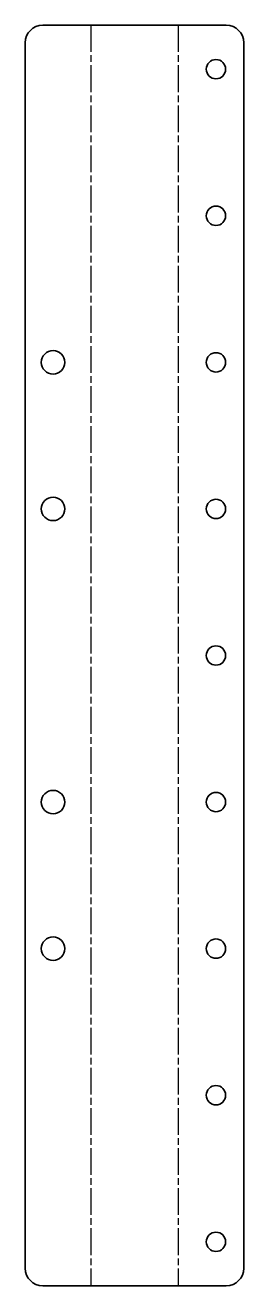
# Model space of a CAD drawing. Header units: inches. Extents: x 0 to 75, y 0 to 430.
import ezdxf

# ---------------------------------------------------------------- set-up
doc = ezdxf.new("R2010")
doc.units = ezdxf.units.IN
doc.header["$MEASUREMENT"] = 0
doc.linetypes.add('Chain', pattern=[13.68, 9.12, -1.14, 2.28, -1.14])
doc.layers.add('Bend Centerline (ANSI)', color=7, linetype='Chain', lineweight=25)
doc.layers.add('Visible (ANSI)', color=7, linetype='Continuous', lineweight=35)

# ---------------------------------------------------------------- blocks, each defined once
blk = doc.blocks.new('GLD-V003-SPTV002_Soldadura y Chapas sujección TV _GLD-V003-SPTV002 (Desplegada)')
at = {"layer": 'Bend Centerline (ANSI)'}
for p, q in [((-14.89, 215), (-14.89, -215)), ((14.89, 215), (14.89, -215))]:
    blk.add_line(p, q, dxfattribs=at)
at = {"layer": 'Visible (ANSI)'}
for p, q in [((-31.29, 215), (31.29, 215)), ((-37.29, 209), (-37.29, -209)), ((37.29, 209), (37.29, -209)), ((-31.29, -215), (31.29, -215))]:
    blk.add_line(p, q, dxfattribs=at)
for centre, radius in [((27.79, 200), 3.3), ((27.79, 150), 3.3), ((-27.79, 100), 4), ((27.79, 100), 3.3), ((-27.79, 50), 4), ((27.79, 50), 3.3), ((27.79, 0), 3.3), ((-27.79, -50), 4), ((27.79, -50), 3.3), ((-27.79, -100), 4), ((27.79, -100), 3.3), ((27.79, -150), 3.3), ((27.79, -200), 3.3)]:
    blk.add_circle(centre, radius, dxfattribs=at)
at = {"layer": 'Visible (ANSI)', "extrusion": (0, 0, -1)}
for centre, start, end in [((31.29, 209), 0, 90), ((-31.29, 209), 90, 180), ((31.29, -209), 270, 360), ((-31.29, -209), 180, 270)]:
    blk.add_arc(centre, 6, start, end, dxfattribs=at)

msp = doc.modelspace()

# ---------------------------------------------------------------- block references
msp.add_blockref('GLD-V003-SPTV002_Soldadura y Chapas sujección TV _GLD-V003-SPTV002 (Desplegada)', (37.29, 215))

doc.saveas('drawing.dxf')
